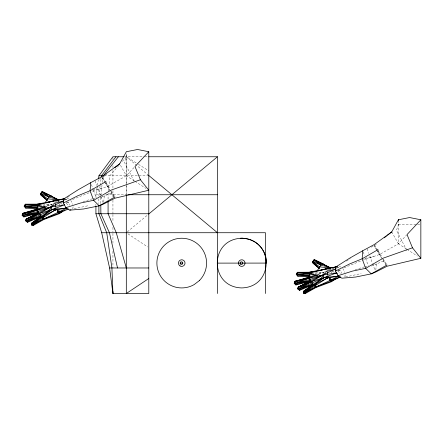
<?xml version="1.0" encoding="UTF-8"?>
<svg xmlns="http://www.w3.org/2000/svg" width="443" height="443" viewBox="0 0 443 443"><rect width="100%" height="100%" fill="white"/><g stroke="black" fill="none" stroke-linecap="round" stroke-linejoin="round"><path stroke-width="0.33" stroke-dasharray="2.21 1.66" d="M126.305 194.743L126.333 153.616L126.305 194.743L105.395 194.743M406.464 249.005L398.407 243.8L398.384 222.292M103.767 202.008L104.232 195.972L111.243 193.093L111.215 190.961L114.283 195.856M375.825 270.058L376.29 264.022L383.3 261.143L383.273 259.011L386.335 263.906M72.84 209.024L73.084 206.3M344.892 277.074L345.141 274.35M101.995 185.246L100.727 196.775M102.361 182.533L103.274 175.749L148.117 175.749M100.068 185.922L98.844 196.099M100.162 185.246L101.109 178.463M95.921 197.456L95.921 194.743L97.006 187.959M97.438 185.246L98.307 179.819M50.928 206.488L51.748 204.201L54.899 202.833M322.781 275.109L323.805 272.251L326.956 270.883M53.952 203.968L54.805 202.894M326.009 272.019L327.288 270.407M59.163 204.871L60.032 203.846M331.22 272.921L332.516 271.387M118.768 165.483L109.897 175.749L108.075 194.743L108.075 199.488M122.318 161.374L126.305 156.756L137.839 163.965M134.074 167.498L126.349 175.749L107.483 186.425L90.4 192.279M362.452 260.329L379.535 254.476L398.407 243.8L406.58 235.067M127.351 231.855L148.793 213.986M103.169 176.929L104.764 175.666M105.296 175.245L106.896 173.983M376.29 244.137L374.158 245.826L370.99 247.211M67.38 197.428L69.689 195.972M346.371 261.104L350.419 258.551M98.939 179.16L102.106 177.776L105.046 182.444M58.05 201.465L60.575 200.374M329.476 269.793L330.738 269.244M72.608 199.488L89.757 192.495M344.028 267.805L361.815 260.545M47.279 206.039L55.037 203.298M318.694 274.35L326.436 271.531M100.483 197.506L104.232 195.972L102.233 196.443M371.284 266.066L376.29 264.022L372.962 264.814M64.623 200.098L66.467 199.433L67.58 201.039M336.674 268.153L338.524 267.483L339.631 269.089M47.296 205.74L51.748 204.201L43.514 204.732M318.716 274.012L323.805 272.251L314.884 272.827M83.035 201.648L92.249 198.824M355.092 269.704L364.307 266.874M92.914 198.663L94.913 198.187M364.971 266.714L367.635 266.082M74.142 208.742L89.093 205.524M345.546 276.936L361.15 273.575M92.731 190.213L101.94 188.408M364.788 258.263L373.997 256.458M42.977 205.724L51.748 204.201M315.028 273.774L323.805 272.251M65.138 199.5L66.467 199.433L65.409 199.084M336.53 267.589L338.524 267.483M61.405 202.816L62.729 202.783M66.04 202.711L68.687 202.65L69.379 205.214M338.092 270.762L340.745 270.701L341.431 273.265M124.3 156.756L144.163 156.756M144.828 156.756L148.793 156.756M95.921 194.743L101.364 194.743M398.362 224.806L416.88 224.806M417.544 224.806L420.191 224.806M67.325 202.606L68.687 202.65L67.945 201.576M338.02 270.612L340.745 270.701L340.002 269.626M329.337 268.995L330.478 269.554M57.28 200.945L58.421 201.504M138.415 164.325L148.793 170.81M339.344 266.16L340.805 267.09M66.799 197.794L68.754 199.04M407.039 249.376L417.395 256.065M134.406 180.954L126.349 175.749L119.671 163.86M134.982 181.325L145.919 188.386M127.994 233.854L147.669 246.967M332.649 271.138L334.21 272.373M60.591 203.088L62.158 204.323M148.793 175.494L126.305 156.756L124.372 162.227L134.81 182.505M337.693 270.861L340.756 273.624M66.145 203.271L68.698 205.574M386.661 265.734L382.359 259.476M114.604 197.683L110.301 191.426M377.104 250.494L374.158 245.826L376.312 249.287M377.469 251.076L382.619 259.244M382.985 259.825L386.667 265.662M105.412 183.025L110.562 191.193M110.933 191.775L114.61 197.611M374.59 245.14L377.846 250.345M378.206 250.921L382.187 257.278M102.532 177.089L105.788 182.294M106.148 182.87L110.13 189.227M376.666 249.863L382.043 258.922M102.106 177.776L104.255 181.237M104.614 181.813L109.991 190.872M391.728 231.916L398.407 243.8M342.76 268.342L344.947 272.406M70.703 200.286L72.896 204.356M406.868 250.555L396.43 230.277L398.407 224.806L398.407 222.292M363.238 251.989L364.628 255.766M365.547 258.286L368.321 265.833M91.413 184.57L93.263 189.604M93.495 190.23L96.264 197.783M367.192 248.872L368.836 253.379M369.783 255.96L372.369 263.048M372.607 263.69L375.199 270.778M95.134 180.822L96.784 185.329M97.017 185.977L103.141 202.728M377.962 249.664L379.535 254.476M105.905 181.613L107.483 186.425M58.758 200.884L58.991 201.786M59.052 208.996L59.152 211.034M100.733 197.456L100.788 203.559M98.85 198.813L98.867 203.559M112.937 157.431L112.937 159.469M112.937 165.571L112.937 167.609M112.937 170.322L112.937 187.959M112.937 190.673L112.937 197.456M112.937 200.17L112.937 213.736M112.937 214.412L112.937 221.877M112.937 227.303L112.937 232.049M112.937 233.417L112.937 243.096M112.937 251.391L112.937 267.976M95.921 204.24L95.921 205.596"/><path stroke-width="0.66" d="M62.369 211.643L59.539 213.626L43.779 219.523L33.447 225.376L31.874 225.454L31.514 223.278L32.699 224.219L57.922 212.413L58.011 210.425M335.556 278.902L331.597 281.676L315.837 287.573L305.504 293.427L303.926 293.504L303.571 291.328L304.756 292.269L329.974 280.463L330.068 278.475M41.603 217.059L41.216 216.621L27.444 222.303L25.633 220.736L26.159 219.102L38.342 212.839L63.593 200.961L64.357 198.735L37.395 204.162L37.705 209.976L38.342 212.839L43.779 219.523M316.175 274.887L294.811 281.394L294.207 283.215L295.271 283.442L309.995 279.516L310.393 280.89L313.267 284.672L299.496 290.353L297.685 288.786L298.217 287.153L310.416 281.222L309.762 278.027L309.447 272.218L336.409 266.786L321.59 269.981M59.539 213.626L57.922 212.413L58.039 210.414M331.597 281.676L329.974 280.463L330.096 278.464M119.671 163.86L102.172 176.513L90.721 182.682L90.101 190.728L93.623 200.314L99.215 205.818L103.612 204.018L114.975 198.193L148.793 190.246L140.425 179.747L134.982 166.529L148.793 151.727L137.552 149.496L126.349 151.727L119.671 163.86L114.881 167.659M391.728 231.916L374.224 244.564L362.778 250.732L362.158 258.784L365.674 268.364L371.273 273.868L375.67 272.068L387.032 266.243L420.85 258.297L420.85 219.778L409.609 217.546L398.407 219.778L391.728 231.916L387.47 235.288M114.964 196.947L99.215 205.818L83.649 208.98L69.817 210.148L65.913 207.656L63.41 203.005L63.775 198.924L78.118 189.803L90.721 182.682M387.016 264.997L371.273 273.868L355.707 277.03L341.874 278.198L337.965 275.707L335.467 271.055L335.833 266.974L350.175 257.859L362.778 250.732M55.026 208.614L54.838 209.982L52.894 209.445M55.209 207.241L56.139 200.386L64.357 198.735L63.493 199.76M327.078 276.665L326.895 278.032L324.952 277.495M327.266 275.291L328.197 268.436L309.391 273.181L297.347 274.605L296.234 274.184L297.364 272.307L309.447 272.218L313.55 271.587M101.297 177.106L101.486 175.749L115.95 156.756M98.523 178.463L98.955 175.749L112.937 156.756L123.658 156.756M38.607 213.183L23.9 216.943L22.15 215.165L22.759 213.343L50.723 207.058L64.628 204.816L52.136 209.473L41.299 216.228L31.514 223.278L31.586 224.906L55.159 210.043L55.397 208.731M337.422 273.935L336.68 272.866L324.187 277.523L313.356 284.279L303.571 291.328L303.643 292.956L327.211 278.093L327.449 276.781M336.032 267.899L335.65 269.012L335.993 270.296M29.321 217.734L37.755 213.476L26.159 219.102L25.633 220.736L26.763 220.869L40.158 214.888L41.299 216.228L31.514 223.278L41.93 216.832L55.159 210.043L55.624 208.764M312.282 285.314L303.571 291.328L313.987 284.882L327.211 278.093L327.676 276.814M22.693 214.058L22.15 215.165L23.9 216.943M294.75 282.108L294.207 283.215L295.957 284.993L309.995 281.405M45.258 202.495L48.963 196.969L50.707 195.922L58.493 199.848L59.822 199.776M316.972 271.066L321.02 265.019L322.759 263.973L330.55 267.899L330.7 268.486M42.838 217.967L44.549 215.813M46.26 213.659L53.525 204.505M103.274 175.749L118.364 156.756M315.837 287.573L314.895 286.017L316.607 283.863M318.312 281.709L325.577 272.561M25.899 208.204L24.177 206.133L25.306 204.256L37.395 204.162L37.71 204.334L25.633 204.4L24.177 206.133L25.899 208.204L37.572 208.404M297.325 272.882L296.234 274.184L297.951 276.255L309.629 276.454M55.702 208.963L54.838 209.982L54.218 208.825M328.191 276.498L326.895 278.032L326.275 276.875M420.85 219.778L407.034 234.58L412.483 247.798L420.85 258.297M148.793 213.986L217.474 156.756L217.474 293.504M57.651 209.018L57.922 212.413L66.849 208.027L52.136 209.473L41.93 216.832L32.699 224.219L33.447 225.376M329.758 277.75L329.974 280.463L338.906 276.078L324.187 277.523L313.987 284.882L304.756 292.269L305.504 293.427M384.275 237.813L386.401 236.13M33.668 221.943L31.481 223.499L31.769 224.047M34.759 221.168L41.315 216.511M304.086 291.162L311.734 285.724M41.93 216.832L32.018 223.577L31.586 224.906L33.159 224.822L43.497 218.969L59.251 213.072L68.355 209.002L57.922 212.413M314.895 286.017L313.987 284.882L304.075 291.627L303.643 292.956L305.216 292.878L315.549 287.02L331.309 281.128L340.407 277.052M148.793 278.514L126.305 293.504L126.31 195.418M59.251 213.072L60.996 211.981M331.309 281.128L333.053 280.031M66.849 208.027L55.159 210.043L52.136 209.473L50.723 207.058L26.763 220.869L27.444 222.303M336.68 272.866L322.781 275.109L298.815 288.919L297.685 288.786L298.217 287.153L310.393 280.89L335.65 269.012L328.407 270.994M105.905 181.613L90.101 190.728L77.625 195.872L63.41 203.005M377.962 249.664L362.158 258.784L349.677 263.923L335.467 271.055M55.159 210.043L56.887 209.085M299.496 290.353L298.217 287.153L311.141 281.598L324.187 277.523L327.211 278.093L328.944 277.135M26.912 218.947L28.114 218.344M300.171 286.394L304.989 283.957M40.158 214.888L52.136 209.473L39.084 213.548L26.347 219.767L25.633 220.736L27.156 221.749L40.928 216.073L41.216 216.621M311.141 281.598L298.405 287.817L297.685 288.786L299.213 289.8L312.985 284.124L313.987 284.882M312.985 284.124L298.815 288.919L324.187 277.523L322.781 275.109L294.811 281.394L295.957 284.993M61.832 199.826L64.357 198.735M332.627 268.425L335.783 267.057M39.084 213.548L26.159 219.102L26.763 220.869L40.928 216.073M37.705 209.976L22.864 214.13L22.15 215.165L23.213 215.392L46.642 206.3M310.416 281.222L310.377 280.679L295.271 283.442L318.694 274.35M63.775 198.924L64.988 198.47M69.817 210.148L71.024 209.7M335.833 266.974L337.644 266.298M140.425 179.747L111.204 190.075L93.623 200.314L80.632 202.988L65.913 207.656M412.483 247.798L383.261 258.125L365.674 268.364L352.689 271.038L337.965 275.707M44.754 206.621L22.759 213.343L23.612 216.394L38.319 212.629L37.937 211.466L23.213 215.392L38.319 212.629M37.937 211.466L50.723 207.058M309.995 279.516L322.781 275.109M329.974 280.463L340.362 276.997M23.623 213.316L38.07 209.201L22.964 213.498M300.276 280.054L294.811 281.394L310.122 277.252L301.589 279.683M309.762 278.027L294.916 282.18L294.207 283.215L295.669 284.445L310.377 280.679M56.355 202.938L63.593 200.961M48.215 202.241L56.139 200.386L37.339 205.131L25.29 206.554L24.177 206.133L25.162 205.148L25.306 204.256L37.71 204.334M46.21 202.711L58.493 199.848L42.19 191.703L40.673 193.657L40.961 195.219L47.351 200.613M321.496 270.008L330.55 267.899L314.248 259.753L312.73 261.708L313.013 263.269L319.403 268.663M41.642 203.614L42.949 203.376M310.421 272.262L311.734 272.024M40.08 204.954L25.162 205.148L25.29 206.554L37.577 206.665L41.625 205.962M313.683 274.012L309.635 274.715L297.347 274.605L297.364 272.307L308.389 272.373M327.211 278.093L338.906 276.078M37.395 204.162L42.866 203.326M314.918 271.376L316.285 271.171M241.728 238.245C209.146 239.126 209.146 287.047 241.728 287.928C274.311 287.047 274.311 239.126 241.728 238.245A24.841 24.841 0 0 1 266.57 263.087L217.474 263.114M312.138 273.004L297.22 273.198L296.234 274.184L297.951 276.255M332.543 267.793L333.872 267.727M308.428 272.39L297.364 272.307L309.391 273.181L317.819 275.518M148.793 156.756L217.474 156.756M98.955 175.749L103.424 175.749M127.673 194.743L217.474 194.743M95.921 206.272L95.921 213.736L148.793 213.736M95.921 213.736L101.691 232.73L265.451 232.73L265.451 293.504M240.206 238.245L243.246 238.245M180.146 263.114L182.787 263.114A1.318 1.318 0 0 1 180.805 264.261A1.318 1.318 0 0 1 180.805 261.974A1.318 1.318 0 0 1 182.787 263.114M101.691 232.73L109.593 267.976L148.793 267.976M37.971 207.867L25.611 207.651L25.29 206.554L37.971 207.867L37.577 206.665M56.942 200.203L58.077 200.358M319.115 275.878L320.411 276.238M45.762 207.468L37.339 205.131L25.306 204.256L25.633 204.4M316.972 261.392L321.192 263.458M43.713 192.749L47.933 194.815M148.571 175.306L217.474 232.73M319.121 268.115L312.73 262.716L313.589 260.191L314.879 259.958L323.922 264.382L325.444 265.761M47.063 200.064L40.673 194.665L41.531 192.14L42.821 191.902L51.864 196.327L42.19 191.703L41.304 192.428L48.963 196.969L58.493 199.848L47.656 198.852L40.673 193.657L41.531 192.14L41.819 192.688M319.121 268.043L312.73 261.708L313.589 260.191L313.871 260.739M47.063 199.992L40.673 193.657L48.963 196.969L42.19 191.703L43.109 192.456M312.21 282.939L313.373 284.561M324.21 264.931L323.922 264.382L314.248 259.753L313.356 260.478L321.02 265.019L330.55 267.899L319.713 266.902L312.73 261.708L321.02 265.019L314.248 259.753L315.167 260.506M126.305 267.976L116.276 232.73L108.075 213.736L108.075 201.526M117.539 267.976L109.432 232.73L100.882 213.736L100.799 204.915M109.593 267.976L112.937 293.504L148.793 293.504L148.793 151.727M303.859 292.568L303.926 293.504M98.878 205.596L98.905 213.736L106.724 232.73L111.918 267.976L112.937 293.504L112.937 291.433M398.407 219.778L398.395 221.035L398.407 219.778M199.295 280.652L194.15 284.6A24.841 24.841 0 0 1 156.983 265.252A24.841 24.841 0 0 1 190.224 239.741A24.841 24.841 0 0 1 199.295 280.652M310.028 275.917L297.668 275.701L297.347 274.605L310.028 275.917M180.074 265.955A3.311 3.311 0 0 0 185.041 263.087A3.311 3.311 0 0 0 180.074 260.218A3.311 3.311 0 0 0 180.074 265.955M240.804 264.261A1.318 1.318 0 0 0 242.786 263.114A1.318 1.318 0 0 0 240.804 261.974A1.318 1.318 0 0 0 240.804 264.261M239.386 265.429A3.311 3.311 0 0 0 244.929 263.945A3.311 3.311 0 0 0 240.87 259.886A3.311 3.311 0 0 0 239.386 265.429"/></g></svg>
